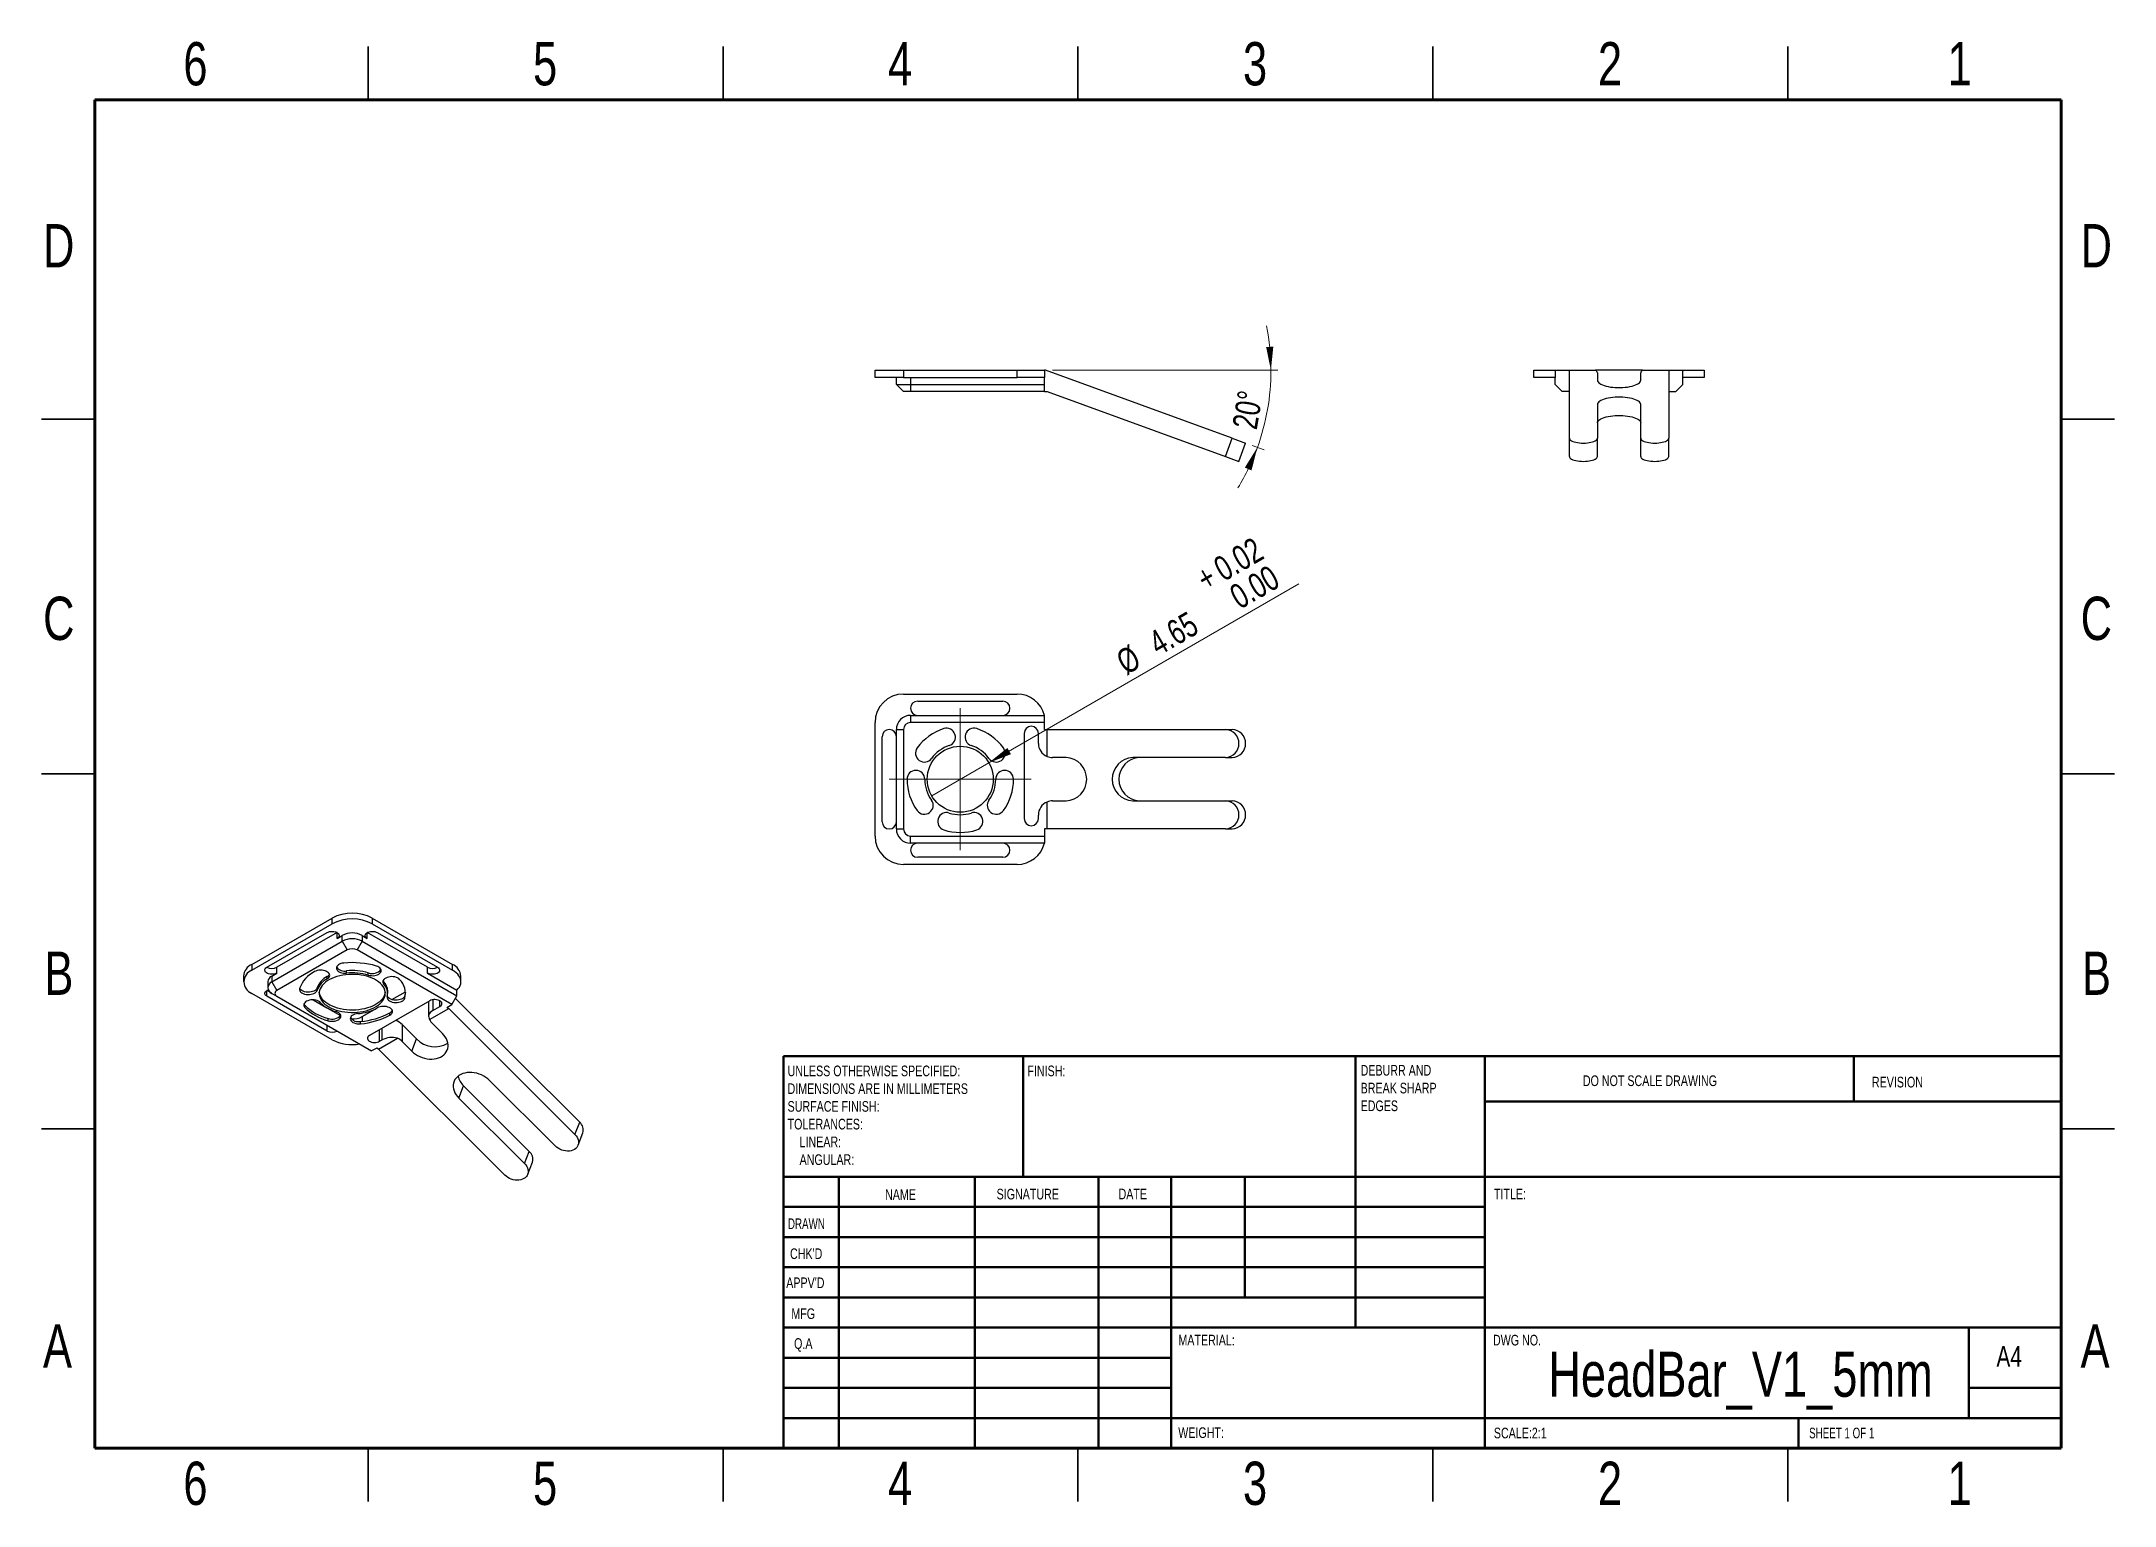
# Model space of a CAD drawing. Header units: millimetres. Extents: x 2 to 294, y 2 to 208.
import ezdxf

# ---------------------------------------------------------------- set-up
doc = ezdxf.new("R2010")
doc.units = ezdxf.units.MM
doc.styles.add('SLDTEXTSTYLE0', font='TXT', dxfattribs={"width": 0.75})
doc.styles.add('SLDTEXTSTYLE1', font='TXT', dxfattribs={"width": 0.686449})
doc.styles.add('SLDTEXTSTYLE2', font='TXT', dxfattribs={"width": 0.6875})
doc.dimstyles.new('SLDDIMSTYLE0', dxfattribs={"dimtxt": 3.5, "dimasz": 3.302, "dimexe": 0, "dimexo": 0.0625, "dimgap": 0.875, "dimtad": 1, "dimdec": 4, "dimlfac": 0.5, "dimzin": 12, "dimdsep": 46, "dimtxsty": 'SLDTEXTSTYLE0', "dimsah": 1, "dimcen": 0.09, "dimazin": 3, "dimtfac": 1, "dimtofl": 0, "dimtmove": 0, "dimatfit": 3, "dimfxl": 0, "dimfrac": 2, "dimtolj": 1, "dimtzin": 12, "dimarcsym": 0})
doc.dimstyles.new('SLDDIMSTYLE1', dxfattribs={"dimtxt": 3.5, "dimasz": 3.302, "dimexe": 0, "dimexo": 0.0625, "dimgap": 0.875, "dimtad": 1, "dimlfac": 0.5, "dimrnd": 1e-09, "dimzin": 12, "dimdsep": 46, "dimtxsty": 'SLDTEXTSTYLE0', "dimblk1": 'NONE', "dimsah": 1, "dimcen": 0, "dimadec": 0, "dimazin": 3, "dimtol": 1, "dimtp": 0.02, "dimtfac": 1, "dimtmove": 0, "dimatfit": 3, "dimldrblk": 'NONE', "dimfxl": 0, "dimfrac": 2, "dimtolj": 1, "dimtzin": 0, "dimarcsym": 0})

# ---------------------------------------------------------------- blocks, each defined once
blk = doc.blocks.new('SW_NOTE_0')
at = {"color": 0, "linetype": 'Continuous', "lineweight": 0, "char_height": 1.5, "attachment_point": 1, "style": 'SLDTEXTSTYLE0'}
for s, insert in [('UNLESS OTHERWISE SPECIFIED:', (0, 1.93)), ('DIMENSIONS ARE IN MILLIMETERS', (0, -0.57)), ('TOLERANCES:', (0, -5.57)), ('SURFACE FINISH:', (0, -3.07)), ('LINEAR:', (1.69, -8.07)), ('ANGULAR:', (1.69, -10.57))]:
    blk.add_mtext(s, dxfattribs=dict(at, insert=insert))
blk = doc.blocks.new('SW_NOTE_0_1')
at = {"color": 0, "linetype": 'Continuous', "lineweight": 0, "char_height": 1.5, "attachment_point": 1, "style": 'SLDTEXTSTYLE0'}
for s, insert in [('DEBURR AND', (0, 1.93)), ('BREAK SHARP', (0, -0.57)), ('EDGES', (0, -3.07))]:
    blk.add_mtext(s, dxfattribs=dict(at, insert=insert))
blk = doc.blocks.new('_D')
at = {"color": 7, "linetype": 'Continuous', "lineweight": 0}
for p, q in [((144.92, 161.87), (176.67, 161.87)), ((173.02, 151.28), (174.7, 150.67))]:
    blk.add_line(p, q, dxfattribs=at)
at = {"color": 7, "linetype": 'Continuous', "lineweight": 18}
for start, end in [(0, 11.4076), (340, 0), (328.5924, 340)]:
    blk.add_arc((143.92, 161.87), 31.76, start, end, dxfattribs=at)
for points in [[(175.67, 161.87), (176.01, 165.2), (175, 165.15)], [(173.76, 151.01), (172, 148.17), (172.94, 147.77)]]:
    blk.add_solid(points, dxfattribs=at)
at = {"color": 7, "linetype": 'Continuous', "lineweight": 18, "insert": (170.22, 153.96), "char_height": 3.5, "attachment_point": 1, "rotation": 80.61, "style": 'SLDTEXTSTYLE0'}
blk.add_mtext('20°', dxfattribs=at)
blk = doc.blocks.new('_D_1')
at = {"color": 7, "linetype": 'Continuous', "lineweight": 0}
for q in [(179.61, 131.79), (127.89, 101.93)]:
    blk.add_line((135.94, 106.58), q, dxfattribs=at)
at = {"color": 7, "linetype": 'Continuous', "lineweight": 18}
blk.add_solid([(135.94, 106.58), (139.06, 107.79), (138.55, 108.67)], dxfattribs=at)
at = {"color": 7, "linetype": 'Continuous', "lineweight": 18, "char_height": 3.5, "attachment_point": 1, "rotation": 30, "style": 'SLDTEXTSTYLE0'}
for s, insert in [('0.02', (167.26, 135.07)), ('0.00', (169.52, 131.15)), ('+', (164.81, 133.65)), ('4.65', (158.09, 124.61)), ('%%c', (153.54, 121.92))]:
    blk.add_mtext(s, dxfattribs=dict(at, insert=insert))
blk = doc.blocks.new('_None')
blk = doc.blocks.new('SW_CENTERMARKSYMBOL_0')
at = {"color": 0, "linetype": 'Continuous', "lineweight": 18}
for p, q in [((0, 5), (0, 10)), ((0, 0), (0, 5)), ((-5, 0), (-10, 0)), ((0, 0), (-5, 0)), ((0, 0), (0, -5)), ((0, 0), (5, 0)), ((5, 0), (10, 0)), ((0, -5), (0, -10))]:
    blk.add_line(p, q, dxfattribs=at)

msp = doc.modelspace()

# ---------------------------------------------------------------- linework, layer by layer
at = {"color": 7, "linetype": 'Continuous', "lineweight": 35}
for p, q in [((48.5, 200), (48.5, 207.5)), ((98.5, 200), (98.5, 207.5)), ((148.5, 207.5), (148.5, 200)), ((148.5, 200), (148.5, 207.5)), ((198.5, 200), (198.5, 207.5)), ((248.5, 200), (248.5, 207.5)), ((10, 155), (2.5, 155)), ((287, 155), (294.5, 155)), ((2.5, 105), (10, 105)), ((10, 105), (2.5, 105)), ((294.5, 105), (287, 105)), ((287, 105), (294.5, 105)), ((10, 55), (2.5, 55)), ((287, 55), (294.5, 55)), ((48.5, 10), (48.5, 2.5)), ((98.5, 10), (98.5, 2.5)), ((148.5, 2.5), (148.5, 10)), ((148.5, 10), (148.5, 2.5)), ((198.5, 10), (198.5, 2.5)), ((248.5, 10), (248.5, 2.5))]:
    msp.add_line(p, q, dxfattribs=at)
at = {"color": 7, "linetype": 'Continuous', "lineweight": 70}
for p, q in [((10, 10), (10, 200)), ((10, 200), (287, 200)), ((287, 200), (287, 10)), ((287, 10), (10, 10))]:
    msp.add_line(p, q, dxfattribs=at)
at = {"color": 7, "linetype": 'Continuous', "lineweight": 25}
for p, q in [((119.91653, 160.87382), (119.91653, 161.87382)), ((119.91653, 161.87382), (123.91653, 161.87382)), ((123.91653, 160.87382), (119.91653, 160.87382)), ((122.91653, 159.87382), (122.91653, 160.87382)), ((123.91653, 161.87382), (123.91653, 160.87382)), ((123.91653, 161.87382), (139.91653, 161.87382)), ((123.91653, 160.87382), (139.91653, 160.87382)), ((124.91653, 160.87382), (124.91653, 159.87382)), ((139.91653, 160.87382), (139.91653, 161.87382)), ((139.91653, 161.87382), (143.78951, 161.87382)), ((143.78951, 160.87382), (139.91653, 160.87382)), ((143.78951, 161.87382), (143.78951, 160.87382)), ((143.91653, 161.87382), (143.78951, 161.87382)), ((143.78951, 159.87382), (143.78951, 160.87382)), ((170.22792, 152.29725), (143.91653, 161.87382)), ((212.71189, 160.87382), (212.71189, 161.87382)), ((212.71189, 161.87382), (215.71189, 161.87382)), ((215.71189, 160.87382), (212.71189, 160.87382)), ((215.71189, 161.87382), (215.71189, 160.87382)), ((215.71189, 161.87382), (217.71189, 161.87382)), ((215.71189, 159.87382), (215.71189, 160.87382)), ((217.71189, 152.29725), (217.71189, 161.87382)), ((217.71189, 161.87382), (221.39394, 161.87382)), ((228.02984, 161.87382), (221.39394, 161.87382)), ((221.66189, 161.50984), (221.66189, 160.47435)), ((227.76189, 160.47435), (227.76189, 161.50984)), ((228.02984, 161.87382), (231.71189, 161.87382)), ((231.71189, 161.87382), (231.71189, 152.29725)), ((231.71189, 161.87382), (233.71189, 161.87382)), ((233.71189, 160.87382), (233.71189, 161.87382)), ((233.71189, 161.87382), (236.71189, 161.87382)), ((236.71189, 160.87382), (233.71189, 160.87382)), ((233.71189, 159.87382), (233.71189, 160.87382)), ((236.71189, 161.87382), (236.71189, 160.87382)), ((122.91653, 159.87382), (124.91653, 159.87382)), ((122.91653, 159.87382), (123.91653, 158.87382)), ((124.91653, 158.87382), (123.91653, 158.87382)), ((124.91653, 159.87382), (143.78951, 159.87382)), ((124.91653, 159.87382), (124.91653, 158.87382)), ((143.78951, 158.87382), (124.91653, 158.87382)), ((143.78951, 158.87382), (143.78951, 159.87382)), ((143.78951, 158.87382), (144.13502, 158.87382)), ((144.13502, 158.87382), (169.2893, 149.71841)), ((216.71189, 158.87382), (215.71189, 159.87382)), ((217.71189, 158.87382), (216.71189, 158.87382)), ((231.71189, 158.87382), (232.71189, 158.87382)), ((232.71189, 158.87382), (233.71189, 159.87382)), ((221.66189, 157.05415), (221.66189, 152.29725)), ((227.76189, 152.29725), (227.76189, 157.05415)), ((169.2893, 149.71841), (170.22792, 152.29725)), ((170.22792, 152.29725), (172.08381, 151.62176)), ((217.71189, 149.71841), (217.71189, 152.29725)), ((221.66189, 149.71841), (221.66189, 152.29725)), ((227.76189, 149.71841), (227.76189, 152.29725)), ((231.71189, 149.71841), (231.71189, 152.29725)), ((169.2893, 149.71841), (171.14519, 149.04292)), ((171.14519, 149.04292), (172.08381, 151.62176)), ((123.91653, 116.25699), (139.91653, 116.25699)), ((125.91653, 115.25699), (137.91653, 115.25699)), ((119.91653, 96.25699), (119.91653, 112.25699)), ((122.91653, 97.25699), (122.91653, 111.25699)), ((122.91653, 111.25699), (123.91653, 111.25699)), ((123.91653, 111.25699), (123.91653, 97.25699)), ((124.91653, 113.25699), (124.91653, 112.25699)), ((124.91653, 113.25699), (143.78951, 113.25699)), ((143.78951, 112.25699), (124.91653, 112.25699)), ((143.78951, 112.25699), (143.78951, 113.25699)), ((143.78951, 111.25699), (143.78951, 112.25699)), ((143.78951, 111.25699), (144.13502, 111.25699)), ((144.13502, 111.25699), (169.2893, 111.25699)), ((144.13502, 107.46599), (144.13502, 111.25699)), ((169.2893, 111.25699), (170.22792, 111.25699)), ((120.91653, 98.25699), (120.91653, 110.25699)), ((140.91653, 110.71367), (140.91653, 98.71367)), ((142.91653, 109.30699), (142.91653, 110.71367)), ((146.82291, 107.30699), (144.91653, 107.30699)), ((169.2893, 107.30699), (156.21984, 107.30699)), ((169.2893, 107.30699), (170.22792, 107.30699)), ((144.13502, 97.25699), (144.13502, 101.04798)), ((144.91653, 101.20699), (146.82291, 101.20699)), ((156.21984, 101.20699), (169.2893, 101.20699)), ((169.2893, 101.20699), (170.22792, 101.20699)), ((122.91653, 97.25699), (123.91653, 97.25699)), ((142.91653, 98.71367), (142.91653, 99.20699)), ((143.78951, 97.25699), (143.78951, 96.25699)), ((144.13502, 97.25699), (143.78951, 97.25699)), ((169.2893, 97.25699), (144.13502, 97.25699)), ((169.2893, 97.25699), (170.22792, 97.25699)), ((124.91653, 95.25699), (124.91653, 96.25699)), ((124.91653, 96.25699), (143.78951, 96.25699)), ((143.78951, 95.25699), (124.91653, 95.25699)), ((143.78951, 96.25699), (143.78951, 95.25699)), ((139.91653, 92.25699), (123.91653, 92.25699)), ((137.91653, 93.25699), (125.91653, 93.25699)), ((32.12787, 78.17087), (43.44158, 84.70213)), ((43.44158, 83.88559), (43.44158, 84.70213)), ((49.09843, 84.70213), (49.09843, 83.88559)), ((49.09843, 84.70213), (60.41214, 78.17087)), ((32.12787, 77.35433), (43.44158, 83.88559)), ((34.24919, 77.76253), (42.73447, 82.66098)), ((44.14857, 82.66105), (35.6634, 77.76266)), ((44.14868, 81.84457), (44.85579, 82.25278)), ((44.85579, 81.43624), (44.85579, 82.25278)), ((47.68422, 82.25278), (48.39132, 81.84457)), ((47.68422, 82.25278), (47.68422, 81.43624)), ((56.87661, 77.76266), (48.39144, 82.66105)), ((49.09843, 83.88559), (60.41214, 77.35433)), ((49.80554, 82.66098), (58.29082, 77.76253)), ((34.9563, 75.72138), (44.85579, 81.43624)), ((45.5629, 80.21149), (35.6634, 74.49663)), ((44.85579, 81.43624), (45.5629, 80.21149)), ((47.68422, 81.43624), (46.97711, 80.21149)), ((60.32233, 72.50746), (46.97711, 80.21149)), ((47.68422, 81.43624), (61.02943, 73.73221)), ((30.9563, 76.53805), (30.9563, 75.72151)), ((32.12787, 78.17087), (32.12787, 77.35433)), ((34.9563, 76.53792), (35.6634, 76.94612)), ((34.9563, 76.53792), (34.9563, 75.72138)), ((35.6634, 76.94612), (35.6634, 77.76266)), ((42.73447, 76.12945), (42.73447, 76.45607)), ((45.48783, 76.93933), (45.48783, 77.26595)), ((48.53996, 76.66027), (48.53996, 76.98688)), ((56.87661, 76.94612), (56.87661, 77.76266)), ((56.87661, 76.94612), (61.02943, 74.54875)), ((60.41214, 77.35433), (60.41214, 78.17087)), ((61.58371, 75.72151), (61.58371, 76.53805)), ((43.44158, 67.55743), (32.12787, 74.0887)), ((42.73447, 68.78204), (34.24919, 73.68049)), ((34.93103, 74.10341), (34.2493, 74.49697)), ((34.37051, 75.72151), (34.37051, 74.90497)), ((34.9563, 75.72138), (35.6634, 74.49663)), ((34.9563, 74.08856), (35.6634, 73.68023)), ((35.6634, 73.68023), (49.00862, 65.9762)), ((40.79024, 73.17019), (42.68544, 72.07611)), ((41.33156, 74.53997), (41.33156, 74.86658)), ((57.19953, 73.05024), (48.71424, 68.15179)), ((50.72504, 75.39885), (50.72504, 75.72546)), ((51.27, 74.08843), (51.27, 74.41505)), ((51.83584, 73.21988), (53.75835, 74.32972)), ((53.67767, 73.41112), (53.67767, 73.73774)), ((60.32233, 72.50746), (61.02943, 73.73221)), ((78.31, 55.93696), (60.8256, 73.37917)), ((61.02943, 73.73221), (61.02943, 74.54875)), ((39.58746, 72.12281), (39.58746, 72.44942)), ((42.78419, 72.0191), (44.61321, 70.96323)), ((42.86508, 70.23068), (42.86508, 70.55729)), ((47.44326, 69.81208), (47.44326, 70.13869)), ((47.68422, 70.8232), (49.75582, 72.0191)), ((51.5733, 71.0269), (51.5733, 71.35352)), ((57.03328, 72.95426), (57.03328, 70.84321)), ((57.1789, 70.41072), (59.85953, 71.95822)), ((57.61907, 71.65962), (58.61374, 72.23383)), ((59.61522, 72.09926), (60.32233, 72.50746)), ((59.61522, 72.09926), (59.85953, 71.95822)), ((59.85953, 71.95822), (77.64629, 54.21438)), ((49.96004, 66.24336), (52.64067, 67.79086)), ((50.12846, 67.33538), (50.47729, 67.53675)), ((53.30572, 69.68918), (53.30572, 67.30449)), ((55.31744, 67.68231), (53.30572, 69.68918)), ((53.30572, 67.30449), (54.65373, 65.95973)), ((54.65373, 65.95973), (55.31744, 67.68231)), ((58.96708, 68.44978), (57.61907, 69.79454)), ((49.71572, 66.3844), (49.00862, 65.9762)), ((49.96004, 66.24336), (49.71572, 66.3844)), ((67.7468, 48.49952), (49.96004, 66.24336)), ((74.85322, 52.60197), (65.61171, 61.82118)), ((61.29836, 59.33113), (61.96207, 61.05371)), ((61.29836, 59.33113), (70.53987, 50.11193)), ((71.20357, 51.83451), (61.96207, 61.05371)), ((77.64629, 54.21438), (78.31, 55.93696)), ((78.09269, 52.6981), (78.7564, 54.42068)), ((70.53987, 50.11193), (71.20357, 51.83451)), ((70.98627, 48.59565), (71.64997, 50.31823))]:
    msp.add_line(p, q, dxfattribs=at)
at = {"color": 8, "linetype": 'Continuous', "lineweight": 25}
for p, q in [((44.14868, 81.84457), (44.14868, 82.66098)), ((48.39132, 81.84457), (48.39132, 82.66098)), ((34.24919, 73.68049), (34.24919, 74.4969)), ((57.61907, 73.19494), (57.61907, 71.65962)), ((58.61374, 72.23383), (58.61374, 73.05024)), ((47.68422, 70.8232), (47.68422, 70.16306)), ((42.73447, 68.78204), (42.73447, 69.59819)), ((50.12846, 67.33538), (50.12846, 68.96819)), ((50.47729, 67.53675), (50.47729, 69.16957))]:
    msp.add_line(p, q, dxfattribs=at)
at = {"color": 7, "linetype": 'Continuous', "lineweight": 50}
for p, q in [((107, 65.25), (287, 65.25)), ((107, 65.25), (107, 10)), ((140.8, 48.25), (140.8, 65.25)), ((187.6, 65.25), (187.6, 27)), ((205.8, 65.25), (205.8, 10)), ((257.8, 58.875), (257.8, 65.25)), ((287, 58.875), (205.8, 58.875)), ((287, 48.25), (107, 48.25)), ((114.8, 48.25), (114.8, 10)), ((133.99095, 48.25), (133.99095, 10)), ((151.39893, 48.25), (151.39893, 10)), ((161.6, 10), (161.6, 48.25)), ((172, 31.25), (172, 48.25)), ((205.8, 44), (107, 44)), ((205.8, 39.75), (107, 39.75)), ((205.8, 35.5), (107, 35.5)), ((205.8, 31.25), (107, 31.25)), ((161.6, 27), (107, 27)), ((161.6, 27), (287, 27)), ((274, 14.25), (274, 27)), ((161.6, 22.74993), (107, 22.74993)), ((161.6, 18.5), (107, 18.5)), ((287, 18.5), (274, 18.5)), ((107, 14.25), (287, 14.25)), ((250, 10), (250, 14.25))]:
    msp.add_line(p, q, dxfattribs=at)
at = {"color": 7, "linetype": 'Continuous', "lineweight": 25, "flags": 128}
for points in [[(221.66189, 160.47435), (221.68252, 160.35324), (221.74411, 160.23378), (221.84583, 160.11757), (221.98631, 160.00618), (222.16366, 159.90112), (222.37546, 159.80382), (222.61886, 159.71558), (222.89056, 159.6376), (223.18689, 159.57094), (223.50385, 159.5165), (223.83714, 159.47501), (224.18227, 159.44703), (224.53455, 159.43295), (224.88923, 159.43295), (225.24152, 159.44703), (225.58664, 159.47501), (225.91994, 159.5165), (226.23689, 159.57094), (226.53323, 159.6376), (226.80493, 159.71558), (227.04833, 159.80382), (227.26013, 159.90112), (227.43747, 160.00618), (227.57796, 160.11757), (227.67968, 160.23378), (227.74127, 160.35324), (227.76189, 160.47435)], [(227.76189, 157.05415), (227.74127, 157.17525), (227.67968, 157.29472), (227.57796, 157.41093), (227.43747, 157.52232), (227.26013, 157.62737), (227.04833, 157.72468), (226.80493, 157.81291), (226.53323, 157.89089), (226.23689, 157.95755), (225.91994, 158.01199), (225.58664, 158.05348), (225.24152, 158.08146), (224.88923, 158.09554), (224.53455, 158.09554), (224.18227, 158.08146), (223.83714, 158.05348), (223.50385, 158.01199), (223.18689, 157.95755), (222.89056, 157.89089), (222.61886, 157.81291), (222.37546, 157.72468), (222.16366, 157.62737), (221.98631, 157.52232), (221.84583, 157.41093), (221.74411, 157.29472), (221.68252, 157.17525), (221.66189, 157.05415)], [(221.66189, 154.4753), (221.68252, 154.59641), (221.74411, 154.71587), (221.84583, 154.83209), (221.98631, 154.94347), (222.16366, 155.04853), (222.37546, 155.14583), (222.61886, 155.23407), (222.89056, 155.31205), (223.18689, 155.37871), (223.50385, 155.43315), (223.83714, 155.47464), (224.18227, 155.50262), (224.53455, 155.5167), (224.88923, 155.5167), (225.24152, 155.50262), (225.58664, 155.47464), (225.91994, 155.43315), (226.23689, 155.37871), (226.53323, 155.31205), (226.80493, 155.23407), (227.04833, 155.14583), (227.26013, 155.04853), (227.43747, 154.94347), (227.57796, 154.83209), (227.67968, 154.71587), (227.74127, 154.59641), (227.76189, 154.4753)], [(217.71189, 152.29725), (217.732, 152.20112), (217.79189, 152.10694), (217.89037, 152.01664), (218.02542, 151.93205), (218.19429, 151.8549), (218.39354, 151.78675), (218.61913, 151.72899), (218.86645, 151.6828), (219.13047, 151.64912), (219.40582, 151.62864), (219.68689, 151.62176), (219.96796, 151.62864), (220.24331, 151.64912), (220.50734, 151.6828), (220.75466, 151.72899), (220.98024, 151.78675), (221.1795, 151.8549), (221.34837, 151.93205), (221.48342, 152.01664), (221.58189, 152.10694), (221.64179, 152.20112), (221.66189, 152.29725)], [(227.76189, 152.29725), (227.782, 152.20112), (227.84189, 152.10694), (227.94037, 152.01664), (228.07542, 151.93205), (228.24429, 151.8549), (228.44354, 151.78675), (228.66913, 151.72899), (228.91645, 151.6828), (229.18047, 151.64912), (229.45582, 151.62864), (229.73689, 151.62176), (230.01796, 151.62864), (230.29331, 151.64912), (230.55734, 151.6828), (230.80466, 151.72899), (231.03024, 151.78675), (231.2295, 151.8549), (231.39837, 151.93205), (231.53342, 152.01664), (231.63189, 152.10694), (231.69179, 152.20112), (231.71189, 152.29725)], [(217.71189, 149.71841), (217.732, 149.62228), (217.79189, 149.5281), (217.89037, 149.4378), (218.02542, 149.35321), (218.19429, 149.27606), (218.39354, 149.20791), (218.61913, 149.15015), (218.86645, 149.10396), (219.13047, 149.07028), (219.40582, 149.04979), (219.68689, 149.04292), (219.96796, 149.04979), (220.24331, 149.07028), (220.50734, 149.10396), (220.75466, 149.15015), (220.98024, 149.20791), (221.1795, 149.27606), (221.34837, 149.35321), (221.48342, 149.4378), (221.58189, 149.5281), (221.64179, 149.62228), (221.66189, 149.71841)], [(227.76189, 149.71841), (227.782, 149.62228), (227.84189, 149.5281), (227.94037, 149.4378), (228.07542, 149.35321), (228.24429, 149.27606), (228.44354, 149.20791), (228.66913, 149.15015), (228.91645, 149.10396), (229.18047, 149.07028), (229.45582, 149.04979), (229.73689, 149.04292), (230.01796, 149.04979), (230.29331, 149.07028), (230.55734, 149.10396), (230.80466, 149.15015), (231.03024, 149.20791), (231.2295, 149.27606), (231.39837, 149.35321), (231.53342, 149.4378), (231.63189, 149.5281), (231.69179, 149.62228), (231.71189, 149.71841)], [(42.73447, 82.66098), (42.89694, 82.73693), (43.08321, 82.79172), (43.28514, 82.82296), (43.49391, 82.82927), (43.7004, 82.81039), (43.89557, 82.76714), (44.0709, 82.70141), (44.21872, 82.61608), (44.33258, 82.51486), (44.4075, 82.40219), (44.44021, 82.28299), (44.42927, 82.16247), (44.37516, 82.04589), (44.28025, 81.93836), (44.14868, 81.84457)], [(48.39132, 81.84457), (48.25976, 81.93836), (48.16485, 82.04589), (48.11074, 82.16247), (48.0998, 82.28299), (48.13251, 82.40219), (48.20742, 82.51486), (48.32129, 82.61608), (48.46911, 82.70141), (48.64444, 82.76714), (48.83961, 82.81039), (49.0461, 82.82927), (49.25487, 82.82296), (49.4568, 82.79172), (49.64307, 82.73693), (49.80554, 82.66098)], [(35.6634, 76.94612), (35.50093, 76.87017), (35.31466, 76.81538), (35.11273, 76.78415), (34.90396, 76.77783), (34.69748, 76.79671), (34.50231, 76.83996), (34.32698, 76.90569), (34.17915, 76.99103), (34.06529, 77.09224), (33.99037, 77.20491), (33.95767, 77.32411), (33.96861, 77.44464), (34.02272, 77.56121), (34.11762, 77.66874), (34.24919, 77.76253)], [(42.73447, 76.12945), (42.88183, 76.2319), (42.99408, 76.34823), (43.06738, 76.47449), (43.09925, 76.60638), (43.0886, 76.7394), (43.03579, 76.86903), (42.94261, 76.99084), (42.81225, 77.1007), (42.64915, 77.19486), (42.45884, 77.27012), (42.24783, 77.32391), (42.02328, 77.35439), (41.79286, 77.36054), (41.5644, 77.34215), (41.34569, 77.29983), (41.14417, 77.23503), (40.9667, 77.14996)], [(42.98196, 72.19028), (43.3043, 72.02088), (43.65271, 71.86964), (44.02412, 71.7379), (44.41527, 71.62682), (44.82271, 71.53738), (45.24287, 71.47035), (45.67207, 71.42633), (46.10651, 71.4057), (46.54239, 71.40865), (46.97588, 71.43515), (47.40317, 71.48497), (47.82049, 71.55766), (48.22419, 71.6526), (48.61072, 71.76894), (48.97668, 71.90567), (49.31885, 72.06158), (49.63423, 72.2353), (49.92004, 72.42531), (50.17378, 72.62993), (50.39321, 72.84737), (50.5764, 73.07571), (50.72175, 73.31296), (50.82798, 73.55702), (50.89415, 73.80575), (50.91968, 74.05696), (50.90436, 74.30845), (50.8483, 74.55801), (50.75202, 74.80344), (50.61634, 75.04259), (50.44247, 75.27335), (50.23193, 75.4937), (49.98657, 75.7017), (49.70855, 75.89552), (49.40032, 76.07346), (49.06457, 76.23396), (48.70427, 76.3756), (48.32257, 76.49714), (47.92284, 76.59752), (47.50858, 76.67584), (47.08343, 76.73143), (46.65114, 76.76379), (46.2155, 76.77263), (45.78033, 76.75789), (45.34947, 76.71969), (44.9267, 76.65837), (44.51574, 76.57446), (44.12019, 76.4687), (43.74353, 76.34203), (43.38908, 76.19555), (43.05994, 76.03055), (42.75902, 75.84849), (42.48894, 75.65096), (42.2521, 75.4397), (42.05057, 75.21656), (41.88611, 74.98351), (41.76019, 74.74259), (41.67389, 74.49592), (41.62799, 74.24568), (41.62288, 73.99405), (41.65861, 73.74325), (41.73486, 73.49548), (41.85097, 73.25293), (42.00592, 73.01771), (42.19833, 72.79191), (42.42653, 72.5775), (42.68851, 72.37637), (42.98196, 72.19028)], [(45.09675, 78.36478), (44.87322, 78.3319), (44.66396, 78.27587), (44.4761, 78.1986), (44.31603, 78.10272), (44.18921, 77.99149), (44.09995, 77.8687), (44.0513, 77.73853), (44.0449, 77.60542), (44.08099, 77.47389), (44.15832, 77.34844), (44.27427, 77.23332), (44.42489, 77.13246), (44.60505, 77.0493), (44.8086, 76.98666), (45.02863, 76.94668), (45.25764, 76.93072), (45.48783, 76.93933)], [(48.53996, 76.66027), (48.75427, 76.61102), (48.98061, 76.58534), (49.21127, 76.58411), (49.4384, 76.60737), (49.65425, 76.65432), (49.85149, 76.72337), (50.02339, 76.81217), (50.16409, 76.91769), (50.26881, 77.03634), (50.33399, 77.16408), (50.35739, 77.29656), (50.33823, 77.42926), (50.27716, 77.55767), (50.17625, 77.67742), (50.03895, 77.78442), (49.86992, 77.87504), (49.67493, 77.94618)], [(52.95255, 76.05405), (52.82931, 76.16662), (52.67234, 76.26419), (52.48699, 76.34346), (52.27956, 76.40171), (52.05712, 76.43697), (51.82725, 76.44803), (51.59776, 76.43452), (51.37649, 76.39689), (51.17096, 76.33644), (50.98818, 76.25521), (50.83436, 76.15598), (50.71474, 76.04212), (50.6334, 75.91751), (50.59311, 75.78639), (50.59525, 75.65323), (50.63972, 75.52257), (50.72504, 75.39885)], [(58.29082, 77.76253), (58.42238, 77.66874), (58.51729, 77.56121), (58.5714, 77.44464), (58.58234, 77.32411), (58.54964, 77.20491), (58.47472, 77.09224), (58.36086, 76.99103), (58.21303, 76.90569), (58.0377, 76.83996), (57.84253, 76.79671), (57.63605, 76.77783), (57.42728, 76.78415), (57.22534, 76.81538), (57.03907, 76.87017), (56.87661, 76.94612)], [(61.02943, 74.54875), (61.21736, 74.75611), (61.36797, 74.9734), (61.47971, 75.19837), (61.55143, 75.42871), (61.58239, 75.66206), (61.57227, 75.89602), (61.52119, 76.12818), (61.42966, 76.35617), (61.29863, 76.57765), (61.12944, 76.79032), (60.92383, 76.99202), (60.68391, 77.18067), (60.41214, 77.35433)], [(34.24919, 73.68049), (34.11762, 73.77428), (34.02272, 73.88181), (33.96861, 73.99839), (33.95767, 74.11891), (33.99037, 74.23811), (34.06529, 74.35078), (34.17915, 74.45199), (34.32698, 74.53733), (34.44836, 74.58597)], [(38.86234, 74.76574), (38.84743, 74.63285), (38.87507, 74.50065), (38.94432, 74.37363), (39.05283, 74.25612), (39.19689, 74.15211), (39.3716, 74.06516), (39.57101, 73.99823), (39.78833, 73.95358), (40.01616, 73.93275), (40.24674, 73.93644), (40.47222, 73.96453), (40.68492, 74.01606), (40.8776, 74.08927), (41.0437, 74.18167), (41.17755, 74.29012), (41.27461, 74.41093), (41.33156, 74.53997)], [(41.33156, 74.86658), (41.27461, 74.73754), (41.17755, 74.61674), (41.0437, 74.50829), (40.8776, 74.41589), (40.68492, 74.34267), (40.47222, 74.29115), (40.24674, 74.26306), (40.01616, 74.25937), (39.78833, 74.2802), (39.57101, 74.32484), (39.3716, 74.39178), (39.19689, 74.47873), (39.05283, 74.58273), (38.94432, 74.70024), (38.87785, 74.82002)], [(41.81497, 72.77801), (41.69173, 72.89058), (41.53476, 72.98816), (41.34941, 73.06742), (41.14198, 73.12567), (40.91954, 73.16093), (40.68966, 73.17199), (40.46018, 73.15848), (40.23891, 73.12085), (40.03338, 73.0604), (39.85059, 72.97917), (39.69677, 72.87994), (39.57716, 72.76608), (39.49582, 72.64147), (39.45553, 72.51035), (39.45766, 72.37719), (39.50214, 72.24653), (39.58746, 72.12281)], [(50.91139, 74.25174), (50.86612, 74.00755), (50.77982, 73.76089), (50.65389, 73.51997), (50.48944, 73.28692), (50.28791, 73.06378), (50.05106, 72.85252), (49.78099, 72.65498), (49.48007, 72.47292), (49.15093, 72.30793), (48.79648, 72.16145), (48.41982, 72.03477), (48.02427, 71.92902), (47.61331, 71.84511), (47.19054, 71.78378), (46.75968, 71.74558), (46.32451, 71.73084), (45.88887, 71.73969), (45.45658, 71.77205), (45.03143, 71.82764), (44.61717, 71.90596), (44.21744, 72.00633), (43.83574, 72.12787), (43.47544, 72.26952), (43.13969, 72.43001), (42.83145, 72.60795), (42.55343, 72.80178), (42.30808, 73.00978), (42.09754, 73.23012), (41.92367, 73.46089), (41.78799, 73.70003), (41.6917, 73.94546), (41.63565, 74.19502), (41.62862, 74.25174)], [(50.72504, 75.72546), (50.63972, 75.84918), (50.62123, 75.88976)], [(51.20845, 73.63689), (51.19354, 73.50401), (51.22118, 73.3718), (51.29043, 73.24478), (51.39893, 73.12727), (51.54299, 73.02327), (51.7177, 72.93632), (51.91711, 72.86938), (52.13443, 72.82474), (52.36226, 72.80391), (52.59285, 72.8076), (52.81833, 72.83568), (53.03103, 72.88721), (53.22371, 72.96042), (53.3898, 73.05283), (53.52366, 73.16128), (53.62071, 73.28208), (53.67767, 73.41112)], [(53.67767, 73.73774), (53.62071, 73.6087), (53.52366, 73.4879), (53.3898, 73.37945), (53.22371, 73.28704), (53.03103, 73.21383), (52.81833, 73.1623), (52.59285, 73.13421), (52.36226, 73.13052), (52.13443, 73.15135), (51.91711, 73.196), (51.7177, 73.26293), (51.54299, 73.34988), (51.39893, 73.45389), (51.29043, 73.5714), (51.22301, 73.6936)], [(53.76467, 74.25174), (53.74688, 74.07535), (53.67767, 73.73774)], [(58.61374, 72.23383), (58.7453, 72.32762), (58.84021, 72.43515), (58.89432, 72.55172), (58.90526, 72.67224), (58.87256, 72.79144), (58.79764, 72.90411), (58.68378, 73.00533), (58.53595, 73.09067), (58.36062, 73.1564), (58.16545, 73.19965), (57.95897, 73.21853), (57.7502, 73.21221), (57.54826, 73.18098), (57.36199, 73.12619), (57.19953, 73.05024)], [(39.58746, 72.44942), (39.50214, 72.57314), (39.48364, 72.61372)], [(42.86508, 70.23068), (43.07939, 70.18143), (43.30573, 70.15575), (43.53639, 70.15452), (43.76352, 70.17778), (43.97937, 70.22473), (44.17661, 70.29378), (44.3485, 70.38258), (44.48921, 70.4881), (44.59393, 70.60675), (44.65911, 70.73449), (44.68251, 70.86697), (44.66335, 70.99967), (44.60228, 71.12808), (44.50137, 71.24783), (44.36407, 71.35483), (44.19504, 71.44545), (44.00005, 71.51659)], [(47.05218, 71.23753), (46.82865, 71.20465), (46.61939, 71.14862), (46.43153, 71.07135), (46.27146, 70.97546), (46.14464, 70.86423), (46.05538, 70.74144), (46.00673, 70.61127), (46.00033, 70.47816), (46.03642, 70.34664), (46.11375, 70.22118), (46.2297, 70.10606), (46.38032, 70.00521), (46.56048, 69.92204), (46.76403, 69.85941), (46.98407, 69.81943), (47.21307, 69.80347), (47.44326, 69.81208)], [(51.5733, 71.0269), (51.72067, 71.12935), (51.83291, 71.24568), (51.90622, 71.37194), (51.93809, 71.50383), (51.92743, 71.63685), (51.87462, 71.76648), (51.78145, 71.88829), (51.65109, 71.99815), (51.48798, 72.09231), (51.29768, 72.16757), (51.08666, 72.22136), (50.86212, 72.25184), (50.63169, 72.25799), (50.40323, 72.2396), (50.18452, 72.19728), (49.983, 72.13248), (49.80554, 72.04741)], [(57.61907, 71.65962), (57.42817, 71.532), (57.27151, 71.3897), (57.15241, 71.23574), (57.07344, 71.07341), (57.03626, 70.90616), (57.04167, 70.73758), (57.08956, 70.57125), (57.1789, 70.41072)], [(48.71424, 68.15179), (48.58268, 68.058), (48.48777, 67.95046), (48.43366, 67.83389), (48.42272, 67.71337), (48.45543, 67.59417), (48.53034, 67.4815), (48.64421, 67.38028), (48.79203, 67.29495), (48.96736, 67.22922), (49.16253, 67.18597), (49.36902, 67.16709), (49.57779, 67.1734), (49.77972, 67.20464), (49.96599, 67.25943), (50.12846, 67.33538)], [(54.65373, 65.95973), (54.90359, 65.73344), (55.17924, 65.52705), (55.47694, 65.34335), (55.79267, 65.18481), (56.12217, 65.0536), (56.46098, 64.95147), (56.80451, 64.87982), (57.14812, 64.83961), (57.48717, 64.83138), (57.81706, 64.85525), (58.13334, 64.91089), (58.43173, 64.99755), (58.70819, 65.11406), (58.95899, 65.25884), (59.18073, 65.42994), (59.37042, 65.62504), (59.52549, 65.8415), (59.64384, 66.0764), (59.72388, 66.32656), (59.76451, 66.58859), (59.7652, 66.85896), (59.72593, 67.134), (59.64723, 67.41), (59.53016, 67.68322), (59.37632, 67.94997), (59.18778, 68.20665), (58.96708, 68.44978)], [(65.61171, 61.82118), (65.36186, 62.04747), (65.08621, 62.25386), (64.78851, 62.43756), (64.47277, 62.5961), (64.14327, 62.72731), (63.80447, 62.82944), (63.46094, 62.90109), (63.11732, 62.9413), (62.77828, 62.94953), (62.44839, 62.92566), (62.13211, 62.87002), (61.83372, 62.78336), (61.55725, 62.66685), (61.30646, 62.52207), (61.08471, 62.35097), (60.89502, 62.15587), (60.73996, 61.93941), (60.6216, 61.70451), (60.54157, 61.45435), (60.50093, 61.19232), (60.50025, 60.92195), (60.53952, 60.64691), (60.61822, 60.37091), (60.73528, 60.09769), (60.88913, 59.83093), (61.07767, 59.57426), (61.29836, 59.33113)], [(77.64629, 54.21438), (77.81884, 54.01986), (77.95944, 53.81289), (78.06524, 53.59768), (78.13409, 53.37862), (78.16457, 53.16015), (78.15607, 52.94674), (78.10877, 52.74272), (78.02362, 52.55224), (77.90236, 52.37919), (77.74746, 52.22709), (77.56207, 52.09903), (77.34996, 51.99762), (77.11546, 51.92492), (76.86334, 51.88242), (76.59872, 51.87098), (76.327, 51.89084), (76.05371, 51.94158), (75.78441, 52.02217), (75.52458, 52.13099), (75.27951, 52.2658), (75.0542, 52.42387), (74.85322, 52.60197)], [(70.53987, 50.11193), (70.71242, 49.91741), (70.85302, 49.71044), (70.95882, 49.49523), (71.02766, 49.27617), (71.05815, 49.0577), (71.04965, 48.84429), (71.00235, 48.64026), (70.9172, 48.44979), (70.79594, 48.27674), (70.64104, 48.12464), (70.45565, 47.99658), (70.24354, 47.89517), (70.00904, 47.82247), (69.75691, 47.77997), (69.4923, 47.76853), (69.22058, 47.78839), (68.94728, 47.83913), (68.67798, 47.91972), (68.41815, 48.02854), (68.17309, 48.16335), (67.94777, 48.32142), (67.7468, 48.49952)]]:
    msp.add_lwpolyline(points, dxfattribs=at)
at = {"color": 7, "linetype": 'Continuous', "lineweight": 25}
msp.add_circle((131.91653, 104.25699), 4.65, dxfattribs=at)
for centre, radius, start, end in [((123.91653, 112.25699), 4, 90, 180), ((125.91653, 114.25699), 1, 90, 270), ((137.91653, 114.25699), 1, 270, 90), ((139.91653, 112.25699), 4, 14.4775122, 90), ((121.91653, 110.25699), 1, 0, 180), ((124.91653, 111.25699), 2, 90, 180), ((124.91653, 111.25699), 1, 90, 180), ((131.91653, 104.25699), 7.5, 108, 144), ((129.98517, 110.20109), 1.25, 288, 108), ((133.84788, 110.20109), 1.25, 72, 252), ((131.91653, 104.25699), 7.5, 36, 72), ((141.91653, 110.71367), 1, 0, 180), ((169.19465, 109.28199), 1.97727, 272.7435725, 87.2564275), ((170.13328, 109.28199), 1.97727, 272.7435725, 87.2564275), ((126.86017, 107.93064), 1.25, 144, 324), ((131.91653, 104.25699), 5, 108, 144), ((131.91653, 104.25699), 5, 36, 72), ((136.97288, 107.93064), 1.25, 216, 36), ((144.91653, 109.30699), 2, 180, 246.9987157), ((125.66653, 104.25699), 1.25, 0, 180), ((138.16653, 104.25699), 1.25, 360, 180), ((144.91653, 109.30699), 2, 246.9987157, 270), ((146.67303, 104.25699), 3.05368, 272.8132447, 87.1867553), ((156.36971, 104.25699), 3.05368, 92.8132447, 267.1867553), ((157.30834, 104.25699), 3.05368, 92.8132447, 267.1867553), ((131.91653, 104.25699), 7.5, 180, 216), ((131.91653, 104.25699), 5, 180, 216), ((131.91653, 104.25699), 5, 324, 0), ((131.91653, 104.25699), 7.5, 324, 0), ((126.86017, 100.58333), 1.25, 216, 36), ((129.98517, 98.31288), 1.25, 72, 252), ((131.91653, 104.25699), 5, 252, 288), ((133.84788, 98.31288), 1.25, 288, 108), ((136.97288, 100.58333), 1.25, 144, 324), ((144.91653, 99.20699), 2, 113.0012843, 180), ((144.91653, 99.20699), 2, 90, 113.0012843), ((169.19465, 99.23199), 1.97727, 272.7435725, 87.2564275), ((170.13328, 99.23199), 1.97727, 272.7435725, 87.2564275), ((121.91653, 98.25699), 1, 180, 0), ((124.91653, 97.25699), 2, 180, 270), ((124.91653, 97.25699), 1, 180, 270), ((131.91653, 104.25699), 7.5, 252, 288), ((141.91653, 98.71367), 1, 180, 0), ((123.91653, 96.25699), 4, 180, 270), ((125.91653, 94.25699), 1, 90, 270), ((137.91653, 94.25699), 1, 270, 90), ((139.91653, 96.25699), 4, 270, 345.5224878), ((46.27, 79.26219), 6.13132, 62.5284329, 117.4715671), ((46.27, 78.44565), 6.13132, 62.5284329, 117.4715671), ((46.27, 79.53709), 3.06185, 62.4914256, 117.5085744), ((46.27, 78.72055), 3.06185, 62.4914256, 117.5085744), ((46.27, 78.84678), 1.53702, 62.6096722, 117.3903278), ((32.93748, 76.35324), 1.98978, 114.0091982, 174.6706608), ((32.75849, 75.72151), 1.75036, 111.1172777, 248.8827223), ((34.95629, 79.12269), 1.53286, 242.534211, 297.4711653), ((35.36275, 75.62792), 0.99664, 114.0681185, 174.6117406), ((42.85259, 73.36466), 4.22907, 116.4830183, 160.6524719), ((43.99172, 73.93253), 2.81938, 116.4830183, 160.6524719), ((43.99172, 73.60591), 2.81938, 116.4830183, 160.6524719), ((42.41832, 77.09407), 0.71204, 296.3598612, 335.8725681), ((45.17972, 78.56547), 1.33555, 214.1696259, 283.3382581), ((46.27306, 65.98507), 12.43547, 74.1236477, 95.4279094), ((46.27204, 69.01281), 8.29031, 74.1236477, 95.4279094), ((46.27204, 68.68619), 8.29031, 74.1236477, 95.4279094), ((49.11598, 78.40461), 1.53028, 247.8881937, 322.1924183), ((50.94797, 74.08314), 2.8112, 346.169482, 44.5147871), ((57.58372, 79.12269), 1.53286, 242.5288347, 297.465789), ((59.59213, 76.34578), 2.00084, 5.5143591, 65.8057819), ((35.27408, 74.90497), 0.87608, 111.2682653, 248.7317347), ((35.81833, 74.08843), 0.43662, 110.7834208, 249.2165792), ((49.2783, 74.35527), 1.9926, 1.7189548, 43.443325), ((49.38865, 74.0849), 1.87413, 346.169482, 44.5147871), ((44.58858, 77.32768), 6.98632, 224.2874952, 255.7178814), ((44.58858, 77.00106), 6.98632, 224.2874952, 255.7178814), ((45.14905, 76.03019), 4.65754, 224.2874952, 255.7178814), ((43.4411, 71.97502), 1.53028, 247.8881937, 322.1924183), ((47.13515, 71.43821), 1.33555, 214.1696259, 283.3382581), ((46.31441, 73.40998), 2.92709, 267.1592517, 297.903054), ((46.54855, 78.03495), 6.81606, 274.2373111, 298.5444204), ((46.68783, 80.33483), 10.22408, 274.2373111, 298.5444204), ((46.68783, 80.00821), 10.22408, 274.2373111, 298.5444204), ((51.25715, 71.99152), 0.71204, 296.3598612, 335.8725681), ((43.44159, 70.1421), 1.5329, 242.5292364, 297.4600111), ((46.27396, 73.08044), 6.20694, 242.8497135, 279.5609595), ((51.89955, 64.76426), 3.11601, 76.2407754, 117.1574442), ((57.91318, 70.13161), 3.56888, 223.3373477, 300.7776806), ((63.76133, 62.9651), 2.62502, 191.5810669, 226.730817), ((77.39151, 54.8427), 1.42864, 342.8184433, 49.9908984), ((70.28509, 50.74025), 1.42864, 342.8184433, 49.9908984)]:
    msp.add_arc(centre, radius, start, end, dxfattribs=at)
for centre, major_axis, ratio, start_param, end_param in [((219.66189, 161.50984), (2, 0), 0.363970234, 0, 0.523598776), ((229.76189, 161.50984), (2, 0), 0.363970234, 2.617993878, 3.141592654), ((51.8915, 68.87277), (1.89122, -0.90975), 0.715143832, 1.116726656, 1.640325432), ((59.03328, 70.61095), (1.89122, -0.90975), 0.715143832, 3.856871167, 4.25831931), ((51.8915, 66.48809), (1.89122, -0.90975), 0.715143832, 1.116726656, 1.518174799)]:
    msp.add_ellipse(centre, major_axis=major_axis, ratio=ratio, start_param=start_param, end_param=end_param, dxfattribs=at)

# ---------------------------------------------------------------- block references
at = {"color": 7, "linetype": 'Continuous', "lineweight": 0}
for name, p in [('SW_CENTERMARKSYMBOL_0', (131.91653, 104.25699)), ('SW_NOTE_0', (107.59367, 61.98737)), ('SW_NOTE_0_1', (188.30922, 62.06949))]:
    msp.add_blockref(name, p, dxfattribs=at)

# ---------------------------------------------------------------- texts
for s, insert, char_height, attachment_point, style in [('6', (24.18862, 208.11369), 6.096, 2, 'SLDTEXTSTYLE0'), ('5', (73.43862, 208.11369), 6.096, 2, 'SLDTEXTSTYLE0'), ('4', (123.43862, 208.11369), 6.096, 2, 'SLDTEXTSTYLE0'), ('3', (173.43862, 208.11369), 6.096, 2, 'SLDTEXTSTYLE0'), ('2', (223.43862, 208.11369), 6.096, 2, 'SLDTEXTSTYLE0'), ('1', (272.68862, 208.11369), 6.096, 2, 'SLDTEXTSTYLE0'), ('D', (4.93015, 182.47569), 6.096, 2, 'SLDTEXTSTYLE0'), ('D', (291.93015, 182.47569), 6.096, 2, 'SLDTEXTSTYLE0'), ('C', (4.9365, 129.97569), 6.096, 2, 'SLDTEXTSTYLE0'), ('C', (291.9365, 129.97569), 6.096, 2, 'SLDTEXTSTYLE0'), ('B', (4.95343, 79.97569), 6.096, 2, 'SLDTEXTSTYLE0'), ('B', (291.95343, 79.97569), 6.096, 2, 'SLDTEXTSTYLE0'), ('FINISH:', (141.37129, 63.91927), 1.5, 1, 'SLDTEXTSTYLE0'), ('DO NOT SCALE DRAWING', (219.61464, 62.53299), 1.5, 1, 'SLDTEXTSTYLE0'), ('REVISION', (260.32758, 62.33491), 1.5, 1, 'SLDTEXTSTYLE0'), ('NAME', (121.32224, 46.50148), 1.5, 1, 'SLDTEXTSTYLE0'), ('SIGNATURE', (137.03359, 46.56176), 1.5, 1, 'SLDTEXTSTYLE0'), ('DATE', (154.2147, 46.57618), 1.5, 1, 'SLDTEXTSTYLE0'), ('TITLE:', (207.09016, 46.57618), 1.5, 1, 'SLDTEXTSTYLE0'), ('DRAWN', (107.64336, 42.38478), 1.5, 1, 'SLDTEXTSTYLE1'), ("CHK'D", (107.93922, 38.16185), 1.5, 1, 'SLDTEXTSTYLE0'), ("APPV'D", (107.40172, 34.06587), 1.5, 1, 'SLDTEXTSTYLE0'), ('MFG', (108.12401, 29.71578), 1.5, 1, 'SLDTEXTSTYLE0'), ('A', (4.75658, 27.47569), 6.096, 2, 'SLDTEXTSTYLE0'), ('A', (291.75658, 27.47569), 6.096, 2, 'SLDTEXTSTYLE0'), ('Q.A', (108.50904, 25.50466), 1.5, 1, 'SLDTEXTSTYLE0'), ('MATERIAL:', (162.64586, 25.98606), 1.5, 1, 'SLDTEXTSTYLE0'), ('DWG NO.', (206.953, 25.98606), 1.5, 1, 'SLDTEXTSTYLE0'), ('HeadBar_V1_5mm', (241.81573, 23.60691), 6.35, 2, 'SLDTEXTSTYLE0'), ('A4', (277.87116, 24.40639), 2.910417, 1, 'SLDTEXTSTYLE0'), ('WEIGHT:', (162.61781, 12.94931), 1.4986, 1, 'SLDTEXTSTYLE0'), ('SCALE:2:1', (207.07397, 12.90009), 1.5, 1, 'SLDTEXTSTYLE0'), ('SHEET 1 OF 1', (251.47829, 12.90009), 1.5, 1, 'SLDTEXTSTYLE2'), ('6', (24.18862, 8.11369), 6.096, 2, 'SLDTEXTSTYLE0'), ('5', (73.43862, 8.11369), 6.096, 2, 'SLDTEXTSTYLE0'), ('4', (123.43862, 8.11369), 6.096, 2, 'SLDTEXTSTYLE0'), ('3', (173.43862, 8.11369), 6.096, 2, 'SLDTEXTSTYLE0'), ('2', (223.43862, 8.11369), 6.096, 2, 'SLDTEXTSTYLE0'), ('1', (272.68862, 8.11369), 6.096, 2, 'SLDTEXTSTYLE0')]:
    msp.add_mtext(s, dxfattribs=dict(at, insert=insert, char_height=char_height, attachment_point=attachment_point, style=style))

# ---------------------------------------------------------------- dimensions: what is measured, and where the dimension line sits
at = {"color": 7, "linetype": 'Continuous', "lineweight": 18}
dim = msp.add_angular_dim_2l(base=(175.19153, 156.35919), line1=((172.08381, 151.62176), (143.91653, 161.87382)), line2=((143.91653, 161.87382), (119.91653, 161.87382)), dimstyle='SLDDIMSTYLE0', dxfattribs=at)
dim.commit()
dim.dimension.update_dxf_attribs({"geometry": '_D', "text_midpoint": (175.24846, 156.69247), "dimtype": 162})
dim = msp.add_diameter_dim_2p(p1=(127.88951, 101.93199), p2=(135.94355, 106.58199), dimstyle='SLDDIMSTYLE1', dxfattribs=at)
dim.commit()
dim.dimension.update_dxf_attribs({"geometry": '_D_1', "text_midpoint": (167.90734, 125.0363), "dimtype": 163})

doc.saveas('drawing.dxf')
